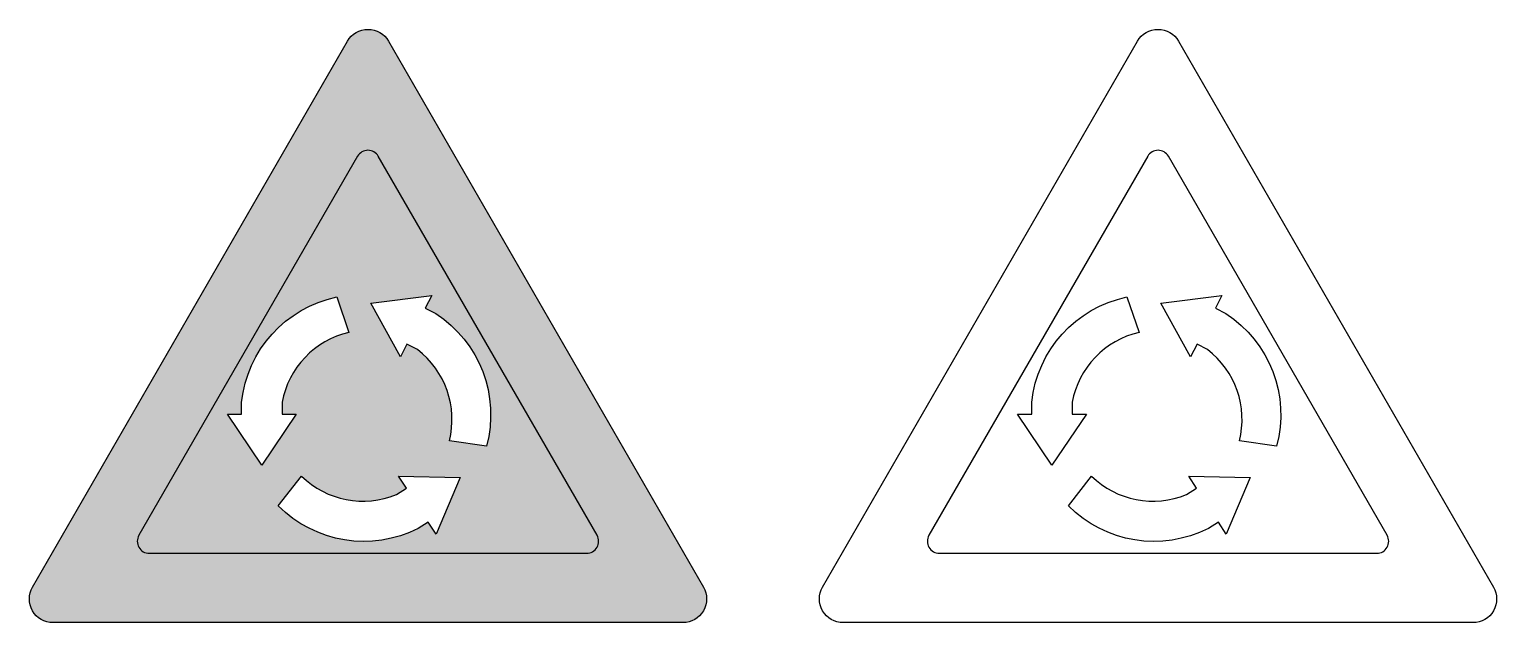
# Model space of a CAD drawing. Extents: x 1300 to 2600, y 89 to 614.
import ezdxf

# ---------------------------------------------------------------- set-up
doc = ezdxf.new("R2010")
doc.units = 0
doc.header["$MEASUREMENT"] = 0

msp = doc.modelspace()

# ---------------------------------------------------------------- hatches: boundary and pattern name
h = msp.add_hatch(color=1)
edge = h.paths.add_edge_path()
edge.add_line((1618.345131883928, 603.717), (1897.335131883929, 120.483))
edge.add_arc((1879.122789978383, 109.9876971539817), 21.02000902745147, -89.93910101877663, 29.95373798585058, ccw=False)
edge.add_line((1879.145131883929, 88.9677), (1321.145131883929, 88.9696))
edge.add_arc((1321.166966100468, 109.9893374292841), 21.01974876940874, 150.0447214826717, 269.9404841277882, ccw=False)
edge.add_line((1302.955131883929, 120.485), (1581.945131883928, 603.717))
edge.add_arc((1600.145131883928, 593.1877592663184), 21.02629093368161, 30.050656878707116, 149.9493431212929, ccw=False)
edge = h.paths.add_edge_path(flags=16)
edge.add_arc((1793.915791473331, 160.9641352581471), 10.60513937140214, 270.0504629082757, 389.9457096199615)
edge.add_line((1803.105131883928, 166.258), (1609.325131883928, 501.89))
edge.add_arc((1600.145131883929, 496.5781961794327), 10.60601998056717, 30.05487035694184, 149.9451296430582)
edge.add_line((1590.965131883929, 501.89), (1397.195131883928, 166.257))
edge.add_arc((1406.384679312717, 160.9632547893752), 10.60525908693241, 150.0554082435487, 269.9484192282188)
edge.add_line((1406.375131883929, 150.358), (1793.925131883929, 150.359))
h = msp.add_hatch(color=7)
h.paths.add_polyline_path([(1609.325131883928, 501.89, 0.576712), (1590.965131883929, 501.89), (1397.195131883928, 166.257, 0.5767280000000001), (1406.375131883929, 150.358), (1793.925131883929, 150.359, 0.576741), (1803.105131883928, 166.258)])
h.paths.add_polyline_path([(1656.695131883928, 378.641), (1650.955131883929, 367.3650000000001), (1660.295131883929, 362.593, -0.325514), (1705.185131883929, 245.243), (1672.245131883928, 249.844, 0.299057), (1644.055131883928, 330.719), (1634.715131883929, 335.4749999999999), (1628.975131883929, 324.1990000000001), (1602.565131883928, 371.9229999999999)], flags=16)
h.paths.add_polyline_path([(1572.455131883929, 377.2930000000001), (1583.305131883928, 345.85, 0.2990570000000001), (1524.015131883928, 284.034), (1524.015131883928, 273.552), (1536.675131883929, 273.552), (1506.125131883928, 228.3689999999999), (1475.585131883928, 273.552), (1488.235131883928, 273.552), (1488.245131883928, 284.045, -0.3255140000000005)], flags=16)
h.paths.add_polyline_path([(1681.805131883929, 217.594), (1660.445131883928, 167.4079999999999), (1653.575131883928, 178.0340000000002), (1644.755131883929, 172.346, -0.325514), (1520.735131883928, 192.423), (1541.245131883928, 218.606, 0.2990570000000001), (1625.345131883928, 202.392), (1634.145131883929, 208.0839999999999), (1627.275131883928, 218.711)], flags=16)

# ---------------------------------------------------------------- linework, layer by layer
at = {"color": 1}
msp.add_lwpolyline([(1618.345131883928, 603.717), (1897.335131883929, 120.483, -0.576727), (1879.145131883929, 88.9677), (1321.145131883929, 88.9696, -0.5767439999999999), (1302.955131883929, 120.485), (1581.945131883928, 603.717, -0.576761)], format="xyb", close=True, dxfattribs=at)
for points in [[(2318.345131883928, 603.717), (2597.335131883929, 120.483, -0.576727), (2579.145131883929, 88.9677), (2021.145131883929, 88.9696, -0.5767439999999999), (2002.955131883929, 120.485), (2281.945131883928, 603.717, -0.576761)], [(1793.925131883929, 150.359, 0.576741), (1803.105131883928, 166.258), (1609.325131883928, 501.89, 0.576712), (1590.965131883929, 501.89), (1397.195131883928, 166.257, 0.576728), (1406.375131883929, 150.358)], [(2493.925131883929, 150.359, 0.576741), (2503.105131883928, 166.258), (2309.325131883928, 501.89, 0.576712), (2290.965131883929, 501.89), (2097.195131883928, 166.257, 0.576728), (2106.375131883929, 150.358)], [(1524.015131883928, 284.034), (1524.015131883928, 273.552), (1536.675131883929, 273.552), (1506.125131883929, 228.369), (1475.585131883929, 273.552), (1488.235131883928, 273.552), (1488.245131883928, 284.045, -0.325514), (1572.455131883929, 377.293), (1583.305131883928, 345.85, 0.299057)], [(1644.055131883928, 330.719), (1634.715131883929, 335.475), (1628.975131883928, 324.199), (1602.565131883928, 371.923), (1656.695131883928, 378.641), (1650.955131883929, 367.365), (1660.295131883929, 362.593, -0.325514), (1705.185131883929, 245.243), (1672.245131883928, 249.844, 0.299057)], [(2224.015131883928, 284.034), (2224.015131883928, 273.552), (2236.675131883929, 273.552), (2206.125131883929, 228.369), (2175.585131883929, 273.552), (2188.235131883928, 273.552), (2188.245131883928, 284.045, -0.325514), (2272.455131883929, 377.293), (2283.305131883928, 345.85, 0.299057)], [(2344.055131883928, 330.719), (2334.715131883929, 335.475), (2328.975131883928, 324.199), (2302.565131883928, 371.923), (2356.695131883928, 378.641), (2350.955131883929, 367.365), (2360.295131883929, 362.593, -0.325514), (2405.185131883929, 245.243), (2372.245131883928, 249.844, 0.299057)], [(1625.345131883928, 202.392), (1634.145131883929, 208.084), (1627.275131883928, 218.711), (1681.805131883928, 217.594), (1660.445131883928, 167.408), (1653.575131883928, 178.034), (1644.755131883929, 172.346, -0.325514), (1520.735131883928, 192.423), (1541.245131883928, 218.606, 0.299057)], [(2325.345131883928, 202.392), (2334.145131883929, 208.084), (2327.275131883928, 218.711), (2381.805131883928, 217.594), (2360.445131883928, 167.408), (2353.575131883928, 178.034), (2344.755131883929, 172.346, -0.325514), (2220.735131883928, 192.423), (2241.245131883928, 218.606, 0.299057)]]:
    msp.add_lwpolyline(points, format="xyb", close=True)

doc.saveas('drawing.dxf')
